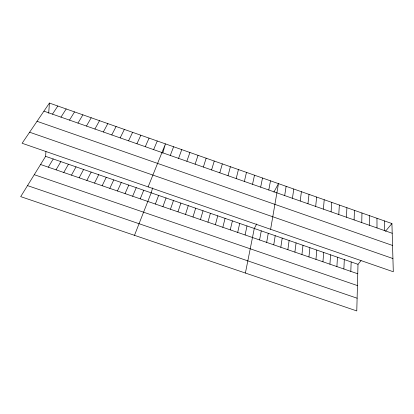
<?xml version="1.0" encoding="UTF-8"?>
<svg xmlns="http://www.w3.org/2000/svg" width="414" height="414" viewBox="0 0 414 414"><rect width="100%" height="100%" fill="white"/><g stroke="black" fill="none" stroke-linecap="round" stroke-linejoin="round"><path stroke-width="0.62" d="M369.386 225.273L369.469 215.647M361.753 222.597L361.96 213.008M361.055 260.644L358.001 264.313L356.78 310.935L20.7 196.624L45.607 156.347L45.954 151.565M354.105 219.917L354.436 210.359M350.813 271.382L351.165 261.948M343.863 268.986L344.313 259.583M346.446 217.231L346.901 207.709M336.903 266.59L337.457 257.213M338.776 214.54L339.351 205.054M329.932 264.184L330.584 254.838M48.697 113.193L49.421 103.065L391.923 223.544L393.3 271.765L22.113 143.27L49.421 103.065M331.086 211.844L331.79 202.394M322.946 261.783L323.707 252.462M323.386 209.142L324.214 199.729M315.954 259.371L316.813 250.077M315.675 206.441L316.627 197.059M308.947 256.954L309.91 247.691M301.93 254.538L302.996 245.3M307.944 203.729L309.02 194.383M294.897 252.116L296.072 242.909M300.202 201.013L301.408 191.708M287.859 249.694L289.132 240.513M292.444 198.296L293.774 189.022M280.806 247.261L282.188 238.112M284.677 195.568L286.131 186.331M273.742 244.829L275.227 235.706M270.616 229.294L278.477 183.64L273.887 192.143M266.668 242.392L268.256 233.294M268.784 190L270.497 180.835M259.578 239.949L261.275 230.883M245.393 273.049L254.284 228.466L256.732 223.933M260.66 187.149L262.507 178.025M245.088 234.955L246.998 225.951M252.519 184.297L254.501 175.205M237.683 232.404L239.706 223.425M244.363 181.435L246.48 172.384M230.262 229.848L232.394 220.9M236.192 178.569L238.443 169.559M222.83 227.291L225.076 218.369M215.383 224.724L217.743 215.839M228.005 175.702L230.396 166.728M207.926 222.152L210.395 213.298M219.803 172.824L222.328 163.887M152.626 187.889L151.188 192.836L134.483 235.323M162.738 153.175L165.445 143.881L148.124 186.89M200.454 219.58L203.041 210.757M211.585 169.942L214.245 161.046M192.971 217.003L195.672 208.211M203.357 167.054L206.151 158.2M185.477 214.421L188.287 205.654M195.108 164.167L198.042 155.343M177.968 211.833L180.892 203.103M170.444 209.241L173.487 200.542M186.843 161.269L189.917 152.487M162.909 206.648L166.066 197.975M178.563 158.365L181.772 149.625M155.364 204.045L158.634 195.408M170.268 155.457L173.616 146.753M140.227 198.834L143.73 190.259M153.63 149.62L157.258 140.998M132.64 196.22L136.258 187.677M145.288 146.696L149.056 138.116M125.044 193.602L128.775 185.089M117.431 190.978L121.281 182.496M136.93 143.767L140.843 135.223M109.803 188.349L113.772 179.904M128.557 140.827L132.609 132.33M102.165 185.72L106.248 177.301M120.169 137.888L124.36 129.427M94.511 183.081L98.713 174.698M111.759 134.938L116.096 126.518M86.847 180.442L91.168 172.089M103.34 131.988L107.816 123.605M79.167 177.797L83.607 169.476M71.472 175.148L76.031 166.858M94.899 129.028L99.52 120.691M63.766 172.493L68.445 164.239M86.443 126.063L91.209 117.767M56.045 169.833L60.848 161.61M77.977 123.093L82.883 114.838M48.314 167.168L53.235 158.981M69.49 120.117L74.546 111.904M60.982 117.136L66.188 108.965M52.464 114.15L57.815 106.015M385.491 231.271L391.923 223.544M34.264 174.692L357.442 285.582M27.51 185.607L357.111 298.209M40.567 164.498L357.753 273.773M45.607 156.347L358.001 264.313M29.622 132.216L392.922 258.538M43.931 111.154L392.198 233.273M37.032 121.302L392.55 245.461M384.451 220.921L384.606 230.614M376.968 218.287L377.004 227.943"/></g></svg>
